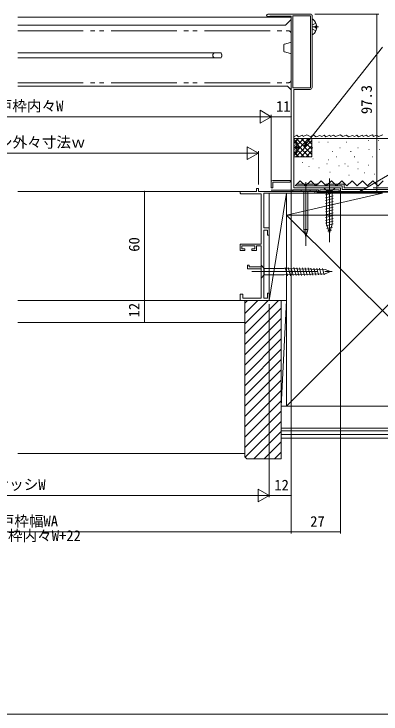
# Model space of a CAD drawing. Units: millimetres, scale not verified. Extents: x -1188 to -148, y -840 to 760.
# Drawn here: x -570.5 to -369.2, y -840 to -455.5 of the extents above; entities that cross this region are included whole.
import ezdxf
from ezdxf.enums import TextEntityAlignment as Align

# ---------------------------------------------------------------- set-up
doc = ezdxf.new("R2010")
doc.units = ezdxf.units.MM
doc.header["$LTSCALE"] = 4
for name, pattern in [('CHAIN2', [12, 9, -1, 1, -1]), ('DASHED3', [4, 3, -1]), ('DOUBLE_CHAIN2', [12.8, 9, -1, 0.6, -0.6, 0.6, -1])]:
    doc.linetypes.add(name, pattern=pattern)
for name, color, linetype, lineweight in [('0-2_YKK_ZWAK', 7, 'Continuous', 9), ('0-3_YKK_D', 6, 'Continuous', 9), ('0-4_YKK_11', 7, 'Continuous', 9), ('0-5_YKK_12', 2, 'Continuous', 9), ('0-6_YSS_K', 3, 'Continuous', 9), ('0-7_YKK_13', 4, 'Continuous', 9)]:
    doc.layers.add(name, color=color, linetype=linetype, lineweight=lineweight)
doc.styles.add('ＭＳ ゴシック', font='')
doc.styles.get('ＭＳ ゴシック').set_extended_font_data('MS Gothic')

msp = doc.modelspace()

# ---------------------------------------------------------------- linework, layer by layer
at = {"layer": '0-2_YKK_ZWAK'}
msp.add_line((-198, -840), (-1188, -840), dxfattribs=at)
at = {"layer": '0-3_YKK_D'}
for p, q in [((-405.493, -455.62), (-370.493, -455.62)), ((-371.493, -455.62), (-371.493, -552.921)), ((-410.383, -526.93), (-368.471, -473.816)), ((-379.746, -552.459), (-264.703, -484.347)), ((-429.493, -548.121), (-429.493, -510.921)), ((-429.493, -545.421), (-429.493, -510.921)), ((-704.493, -511.921), (-436.493, -511.921)), ((-429.493, -511.921), (-441.617, -511.921)), ((-429.493, -511.921), (-435.555, -515.421)), ((-429.493, -511.921), (-418.493, -511.921)), ((-411.436, -528.265), (-410.741, -526.648)), ((-442.555, -528.421), (-442.555, -535.421)), ((-436.493, -531.921), (-442.555, -528.421)), ((-411.436, -528.265), (-410.383, -526.93)), ((-410.025, -527.213), (-411.436, -528.265)), ((-697.493, -531.921), (-443.493, -531.921)), ((-436.493, -531.921), (-448.617, -531.921)), ((-436.493, -531.921), (-442.555, -535.421)), ((-436.493, -549.22), (-436.493, -530.921)), ((-418.493, -549.121), (-418.493, -740.92)), ((-415.693, -552.921), (-370.493, -552.921)), ((-381.209, -553.325), (-379.978, -552.067)), ((-381.209, -553.325), (-379.746, -552.459)), ((-379.514, -552.851), (-381.209, -553.325)), ((-418.493, -555.121), (-418.493, -720.92)), ((-418.493, -555.121), (-418.493, -740.92)), ((-391.493, -553.721), (-391.493, -740.92)), ((-484.119, -612.92), (-499.933, -612.92)), ((-430.493, -614.92), (-430.493, -720.92)), ((-430.493, -614.92), (-430.493, -720.92)), ((-437.493, -719.92), (-703.493, -719.92)), ((-430.493, -719.92), (-442.617, -719.92)), ((-430.493, -719.92), (-436.555, -723.42)), ((-430.493, -719.92), (-418.493, -719.92)), ((-722.493, -739.92), (-418.493, -739.92)), ((-418.493, -739.92), (-391.493, -739.92))]:
    msp.add_line(p, q, dxfattribs=at)
for points in [[(-429.493, -511.921), (-435.555, -508.421), (-435.555, -515.421)], [(-498.933, -552.92), (-498.933, -612.92), (-498.933, -624.92)], [(-430.493, -719.92), (-436.555, -716.42), (-436.555, -723.42)]]:
    msp.add_lwpolyline(points, dxfattribs=at)
for centre, start, end in [((-371.493, -455.62), 90, 270), ((-371.493, -455.62), 270, 90), ((-418.493, -511.921), 0, 180), ((-418.493, -511.921), 180, 0), ((-498.933, -552.92), 90, 270), ((-498.933, -552.92), 270, 90), ((-371.493, -552.921), 90, 270), ((-371.493, -552.921), 270, 90), ((-498.933, -612.92), 90, 270), ((-498.933, -612.92), 90, 270), ((-498.933, -612.92), 270, 90), ((-498.933, -612.92), 270, 90), ((-498.933, -624.92), 90, 270), ((-498.933, -624.92), 270, 90), ((-418.493, -719.92), 0, 180), ((-418.493, -719.92), 180, 0), ((-418.493, -739.92), 0, 180), ((-418.493, -739.92), 0, 180), ((-418.493, -739.92), 180, 0), ((-418.493, -739.92), 180, 0), ((-391.493, -739.92), 0, 180), ((-391.493, -739.92), 180, 0)]:
    msp.add_arc(centre, 0.106, start, end, dxfattribs=at)
at = {"layer": '0-4_YKK_11'}
for p, q in [((-407.993, -455.62), (-431.343, -455.62)), ((-431.343, -456.921), (-430.183, -456.921)), ((-430.183, -456.921), (-429.989, -456.77)), ((-429.989, -456.77), (-429.795, -456.621)), ((-429.795, -456.621), (-418.493, -456.621)), ((-418.493, -456.621), (-418.493, -546.921)), ((-417.593, -456.521), (-407.893, -456.521)), ((-417.593, -496.02), (-417.593, -456.521)), ((-407.893, -456.521), (-407.893, -496.02)), ((-407.893, -456.521), (-407.893, -496.02)), ((-406.993, -495.921), (-406.993, -456.621)), ((-407.893, -496.02), (-417.593, -496.02)), ((-417.093, -496.921), (-407.993, -496.921)), ((-417.093, -550.921), (-417.093, -496.921)), ((-429.493, -547.92), (-429.493, -550.921)), ((-428.593, -547.821), (-419.22, -547.821)), ((-428.593, -550.921), (-428.593, -547.821)), ((-418.493, -546.921), (-428.493, -546.921)), ((-419.22, -547.821), (-418.793, -547.574)), ((-418.793, -547.574), (-418.493, -547.747)), ((-418.493, -547.747), (-418.493, -552.921)), ((-445.793, -552.921), (-437.493, -552.921)), ((-437.493, -551.42), (-436.493, -551.42)), ((-437.493, -552.921), (-437.493, -551.42)), ((-436.493, -551.42), (-436.493, -552.921)), ((-436.493, -552.921), (-405.493, -552.921)), ((-429.493, -550.921), (-428.593, -550.921)), ((-418.493, -552.921), (-417.593, -552.921)), ((-417.593, -552.121), (-403.493, -552.121)), ((-417.593, -552.921), (-417.593, -552.121)), ((-391.493, -550.921), (-417.093, -550.921)), ((-405.493, -552.921), (-405.493, -553.92)), ((-403.493, -552.121), (-403.493, -552.921)), ((-403.493, -552.921), (-402.793, -552.921)), ((-402.793, -552.021), (-392.193, -552.021)), ((-402.793, -552.921), (-402.793, -552.021)), ((-392.193, -552.021), (-392.193, -552.921)), ((-392.193, -552.921), (-391.493, -552.921)), ((-391.493, -552.921), (-391.493, -550.921)), ((-434.893, -554.32), (-445.793, -554.32)), ((-434.893, -581.92), (-434.893, -554.32)), ((-433.493, -553.92), (-433.493, -572.92)), ((-405.493, -553.92), (-433.493, -553.92)), ((-433.493, -572.92), (-430.493, -572.921)), ((-431.493, -574.32), (-433.493, -574.32)), ((-433.493, -574.32), (-433.493, -611.52)), ((-431.493, -576.92), (-431.493, -574.32)), ((-430.493, -572.921), (-430.493, -576.92)), ((-430.493, -576.92), (-431.493, -576.92)), ((-446.493, -581.92), (-434.893, -581.92)), ((-446.493, -585.42), (-446.493, -581.92)), ((-445.493, -582.92), (-445.493, -584.42)), ((-438.493, -582.92), (-445.493, -582.92)), ((-438.493, -584.42), (-438.493, -582.92)), ((-437.493, -582.92), (-437.493, -585.42)), ((-434.893, -582.92), (-437.493, -582.92)), ((-434.893, -594.42), (-434.893, -582.92)), ((-443.993, -585.42), (-446.493, -585.42)), ((-445.493, -584.42), (-443.993, -584.42)), ((-443.993, -584.42), (-443.993, -585.42)), ((-439.993, -584.42), (-438.493, -584.42)), ((-439.993, -585.42), (-439.993, -584.42)), ((-437.493, -585.42), (-439.993, -585.42)), ((-442.493, -593.42), (-441.493, -593.42)), ((-442.493, -595.421), (-442.493, -593.42)), ((-434.893, -595.421), (-442.493, -595.421)), ((-441.493, -593.42), (-441.493, -594.42)), ((-441.493, -594.42), (-434.893, -594.42)), ((-434.893, -611.52), (-434.893, -595.421)), ((-446.493, -609.42), (-445.093, -609.42)), ((-446.493, -612.92), (-446.493, -609.42)), ((-445.093, -609.42), (-445.093, -611.52)), ((-431.493, -608.92), (-430.493, -608.92)), ((-431.493, -611.52), (-431.493, -608.92)), ((-430.493, -608.92), (-430.493, -612.92)), ((-430.493, -612.92), (-446.493, -612.92)), ((-445.093, -611.52), (-434.893, -611.52)), ((-433.493, -611.52), (-431.493, -611.52))]:
    msp.add_line(p, q, dxfattribs=at)
for centre, radius, start, end in [((-431.343, -456.27), 0.65, 89.99998, 270), ((-407.993, -456.62), 1, 359.99954, 90.00044), ((-407.993, -495.921), 1, 270, 359.99998), ((-428.493, -547.92), 1, 90, 179.99998), ((-445.793, -553.62), 0.7, 89.99997, 270)]:
    msp.add_arc(centre, radius, start, end, dxfattribs=at)
at = {"layer": '0-5_YKK_12'}
for p, q in [((-568.493, -457.219), (-418.493, -457.219)), ((-418.493, -457.219), (-418.493, -552.621)), ((-418.493, -458.619), (-421.593, -461.719)), ((-568.493, -461.719), (-421.593, -461.719)), ((-568.493, -476.819), (-456.812, -476.819)), ((-568.493, -479.619), (-456.812, -479.619)), ((-456.812, -476.819), (-456.642, -477.669)), ((-456.642, -478.769), (-456.812, -479.619)), ((-456.492, -477.669), (-456.642, -477.669)), ((-456.492, -478.769), (-456.642, -478.769)), ((-456.492, -477.669), (-456.492, -478.769)), ((-568.493, -495.219), (-420.494, -495.219)), ((-418.493, -497.22), (-420.494, -495.219)), ((-568.493, -552.92), (-437.493, -552.92)), ((-568.493, -612.92), (-443.993, -612.92)), ((-568.493, -624.92), (-443.993, -624.92))]:
    msp.add_line(p, q, dxfattribs=at)
at = {"layer": '0-5_YKK_12', "linetype": 'DOUBLE_CHAIN2'}
for p, q in [((-568.493, -464.776), (-419.993, -464.776)), ((-418.493, -466.276), (-418.493, -470.721)), ((-422.493, -475.792), (-422.493, -472.56)), ((-418.864, -471.204), (-422.122, -472.077)), ((-418.864, -477.148), (-422.122, -476.275)), ((-418.493, -477.094), (-418.493, -491.776)), ((-568.493, -493.276), (-419.993, -493.276))]:
    msp.add_line(p, q, dxfattribs=at)
for centre, radius, start, end in [((-419.993, -466.276), 1.5, 0, 90), ((-421.993, -472.56), 0.5, 104.95496, 180), ((-418.993, -470.721), 0.5, 284.95056, 359.9895), ((-421.993, -475.792), 0.5, 179.99825, 255.04626), ((-418.993, -477.631), 0.5, 0.01224, 75.05066), ((-419.993, -491.776), 1.5, 270, 359.9994)]:
    msp.add_arc(centre, radius, start, end, dxfattribs=at)
at = {"layer": '0-5_YKK_12'}
msp.add_arc((-460.092, -478.219), 1.4, 90, 270, dxfattribs=at)
at = {"layer": '0-6_YSS_K'}
for p, q in [((-415.43, -522.137), (-416.622, -522.733)), ((-414.438, -522.931), (-415.43, -522.137)), ((-412.255, -522.137), (-414.438, -522.931)), ((-411.858, -522.733), (-412.255, -522.137)), ((-409.83, -521.832), (-411.858, -522.733)), ((-408.028, -522.733), (-409.83, -521.832)), ((-406.242, -522.138), (-408.028, -522.733)), ((-404.852, -522.932), (-406.242, -522.138)), ((-402.867, -522.336), (-404.852, -522.932)), ((-399.493, -522.932), (-400.485, -522.138)), ((-397.309, -522.138), (-399.493, -522.932)), ((-396.912, -522.734), (-397.309, -522.138)), ((-395.356, -522.042), (-396.912, -522.734)), ((-394.139, -522.853), (-395.356, -522.042)), ((-391.713, -521.919), (-394.139, -522.853)), ((-390.083, -522.734), (-391.713, -521.919)), ((-388.296, -522.139), (-390.083, -522.734)), ((-386.907, -522.933), (-388.296, -522.139)), ((-384.922, -522.337), (-386.907, -522.933)), ((-383.731, -522.735), (-384.922, -522.337)), ((-382.54, -522.139), (-383.731, -522.735)), ((-381.548, -522.933), (-382.54, -522.139)), ((-379.364, -522.139), (-381.548, -522.933)), ((-378.967, -522.735), (-379.364, -522.139)), ((-377.41, -522.043), (-378.967, -522.735)), ((-376.194, -522.854), (-377.41, -522.043)), ((-373.822, -521.941), (-376.194, -522.854)), ((-373.292, -522.735), (-373.822, -521.941)), ((-371.736, -522.043), (-373.292, -522.735)), ((-370.519, -522.854), (-371.736, -522.043)), ((-368.147, -521.941), (-370.519, -522.854)), ((-417.093, -532.236), (-408.779, -523.922)), ((-417.093, -529.407), (-411.608, -523.922)), ((-417.093, -526.579), (-414.436, -523.922)), ((-407.093, -523.922), (-417.093, -523.922)), ((-417.093, -523.922), (-417.093, -533.922)), ((-408.608, -533.922), (-417.093, -525.437)), ((-415.951, -533.922), (-407.093, -525.064)), ((-407.093, -532.608), (-415.779, -523.922)), ((-407.093, -529.78), (-412.951, -523.922)), ((-410.153, -525.955), (-410.353, -525.955)), ((-407.093, -526.951), (-410.122, -523.922)), ((-407.093, -524.123), (-407.294, -523.922)), ((-233.493, -523.933), (-407.093, -523.922)), ((-403.153, -525.956), (-403.353, -525.956)), ((-398.153, -525.956), (-398.353, -525.956)), ((-388.153, -525.957), (-388.353, -525.957)), ((-376.153, -524.957), (-376.353, -524.957)), ((-370.478, -524.958), (-370.678, -524.958)), ((-411.436, -533.922), (-417.093, -528.265)), ((-413.666, -528.98), (-413.866, -528.98)), ((-413.122, -533.922), (-407.093, -527.892)), ((-406.666, -528.98), (-406.866, -528.98)), ((-391.666, -528.981), (-391.866, -528.981)), ((-381.666, -528.982), (-381.866, -528.982)), ((-375.666, -529.982), (-375.866, -529.982)), ((-369.992, -529.983), (-370.192, -529.983)), ((-414.264, -533.922), (-417.093, -531.093)), ((-415.667, -533.98), (-415.867, -533.98)), ((-410.666, -530.98), (-410.867, -530.98)), ((-410.294, -533.922), (-407.093, -530.721)), ((-408.667, -533.98), (-408.867, -533.98)), ((-407.465, -533.922), (-407.093, -533.549)), ((-395.666, -530.981), (-395.867, -530.981)), ((-393.666, -533.981), (-393.867, -533.981)), ((-385.666, -530.982), (-385.867, -530.982)), ((-383.666, -533.982), (-383.867, -533.982)), ((-373.666, -533.982), (-373.867, -533.982)), ((-412.521, -537.081), (-412.321, -537.081)), ((-406.696, -535.014), (-406.496, -535.014)), ((-398.821, -537.902), (-399.021, -537.902)), ((-398.053, -535.578), (-397.853, -535.578)), ((-388.821, -537.903), (-389.021, -537.903)), ((-381.667, -536.982), (-381.867, -536.982)), ((-408.763, -539.336), (-408.563, -539.336)), ((-403.314, -540.087), (-403.114, -540.087)), ((-392.417, -538.96), (-392.217, -538.96)), ((-387.429, -539.033), (-387.229, -539.033)), ((-381.98, -540.536), (-381.78, -540.536)), ((-376.156, -538.469), (-375.956, -538.469)), ((-397.302, -542.342), (-397.102, -542.342)), ((-386.866, -544.106), (-386.666, -544.106)), ((-378.223, -542.79), (-378.023, -542.79)), ((-372.774, -543.542), (-372.574, -543.542)), ((-413.474, -547.146), (-416.311, -549.983)), ((-413.474, -547.146), (-410.636, -549.984)), ((-407.799, -547.147), (-410.636, -549.984)), ((-407.799, -547.147), (-404.962, -549.984)), ((-402.124, -547.147), (-404.962, -549.984)), ((-402.124, -547.147), (-399.287, -549.985)), ((-396.45, -547.147), (-399.287, -549.985)), ((-396.45, -547.147), (-393.612, -549.985)), ((-390.775, -547.148), (-393.612, -549.985)), ((-390.775, -547.148), (-387.938, -549.985)), ((-385.1, -547.148), (-387.938, -549.985)), ((-385.1, -547.148), (-382.263, -549.986)), ((-379.426, -547.148), (-382.263, -549.986)), ((-379.426, -547.148), (-376.588, -549.986)), ((-373.751, -547.149), (-376.588, -549.986)), ((-373.751, -547.149), (-370.914, -549.986)), ((-368.124, -547.197), (-370.961, -550.034)), ((-404.493, -552.325), (-429.493, -552.325)), ((-415.493, -549.9), (-390.493, -549.9)), ((-405.993, -552.921), (-233.493, -552.921)), ((-404.493, -552.325), (-404.493, -553.325)), ((-404.493, -553.325), (-354.493, -553.325)), ((-390.493, -549.9), (-390.493, -551.92)), ((-390.493, -551.92), (-340.493, -551.92)), ((-430.493, -612.92), (-430.493, -553.92)), ((-430.493, -612.92), (-420.993, -553.92)), ((-420.993, -553.92), (-430.493, -553.92)), ((-420.993, -565.92), (-420.993, -553.92)), ((-420.993, -612.92), (-420.993, -553.92)), ((-368.493, -553.92), (-420.993, -565.92)), ((-420.993, -553.92), (-368.493, -553.92)), ((-368.493, -565.92), (-420.993, -565.92)), ((-420.993, -565.92), (-420.993, -670.92)), ((-420.993, -565.92), (-315.993, -670.92)), ((-420.993, -670.92), (-315.993, -565.92)), ((-315.993, -565.92), (-420.993, -565.92)), ((-443.993, -614.411), (-442.502, -612.92)), ((-443.993, -620.068), (-436.846, -612.92)), ((-443.993, -625.725), (-431.189, -612.92)), ((-443.993, -631.381), (-425.532, -612.92)), ((-443.993, -697.92), (-443.993, -612.92)), ((-443.993, -612.92), (-423.993, -612.92)), ((-420.993, -612.92), (-430.493, -612.92)), ((-423.993, -612.92), (-423.993, -699.92)), ((-420.993, -612.921), (-423.993, -612.921)), ((-423.993, -670.921), (-420.993, -612.921)), ((-423.993, -612.921), (-423.993, -670.921)), ((-420.993, -670.921), (-420.993, -612.921)), ((-443.993, -637.038), (-423.993, -617.038)), ((-443.993, -642.695), (-423.993, -622.695)), ((-443.993, -648.352), (-423.993, -628.352)), ((-443.993, -654.009), (-423.993, -634.009)), ((-443.993, -659.666), (-423.993, -639.666)), ((-443.993, -665.323), (-423.993, -645.322)), ((-443.993, -670.979), (-423.993, -650.979)), ((-443.993, -676.636), (-423.993, -656.636)), ((-443.993, -682.293), (-423.993, -662.293)), ((-443.993, -687.95), (-423.993, -667.95)), ((-423.993, -670.921), (-420.993, -670.921)), ((-420.993, -670.92), (-315.993, -670.92)), ((-443.993, -693.607), (-423.993, -673.607)), ((-443.697, -698.968), (-423.993, -679.264)), ((-423.993, -688.42), (-423.993, -682.92)), ((-233.493, -682.92), (-423.993, -682.92)), ((-438.993, -699.92), (-423.993, -684.92)), ((-233.493, -684.42), (-423.993, -684.42)), ((-233.493, -686.42), (-423.993, -686.42)), ((-433.336, -699.92), (-423.993, -690.577)), ((-233.493, -688.42), (-423.993, -688.42)), ((-568.493, -696.92), (-443.993, -696.92)), ((-427.679, -699.92), (-423.993, -696.234)), ((-423.993, -699.92), (-441.993, -699.92))]:
    msp.add_line(p, q, dxfattribs=at)
at = {"layer": '0-6_YSS_K', "linetype": 'DASHED3'}
for p, q in [((-415.493, -548.9), (-389.493, -548.9)), ((-389.493, -548.9), (-389.493, -550.92)), ((-389.493, -550.92), (-339.493, -550.92))]:
    msp.add_line(p, q, dxfattribs=at)
at = {"layer": '0-6_YSS_K'}
for points in [[(-400.485, -522.138), (-401.676, -522.733), (-402.867, -522.336)], [(-407.093, -523.922), (-407.093, -533.922), (-417.093, -533.922)]]:
    msp.add_lwpolyline(points, dxfattribs=at)
msp.add_arc((-441.993, -697.92), 2, 180.00002, 270, dxfattribs=at)
at = {"layer": '0-7_YKK_13'}
for p, q in [((-406.993, -458.645), (-406.993, -466.596)), ((-404.51, -463.045), (-405.393, -463.045)), ((-417.093, -524.843), (-417.093, -532.795)), ((-414.61, -529.244), (-415.493, -529.244)), ((-412.96, -552.098), (-412.96, -552.921)), ((-412.96, -552.098), (-408.025, -552.098)), ((-408.025, -552.921), (-412.96, -552.921)), ((-411.543, -552.921), (-411.543, -574.002)), ((-409.443, -574.002), (-409.443, -552.921)), ((-408.025, -552.098), (-408.025, -552.921)), ((-400.593, -550.921), (-399.043, -552.471)), ((-394.393, -550.921), (-400.593, -550.921)), ((-395.943, -552.471), (-399.043, -552.471)), ((-399.043, -552.471), (-399.043, -571.005)), ((-394.393, -550.921), (-395.943, -552.471)), ((-395.943, -571.005), (-395.943, -552.471)), ((-399.593, -554.897), (-395.393, -553.772)), ((-399.593, -556.45), (-395.393, -555.324)), ((-399.593, -558.003), (-395.393, -556.877)), ((-399.593, -559.556), (-395.393, -558.43)), ((-399.593, -561.109), (-395.393, -559.983)), ((-399.593, -562.661), (-395.393, -561.536)), ((-399.593, -564.214), (-395.393, -563.089)), ((-399.593, -565.767), (-395.393, -564.642)), ((-399.593, -567.32), (-395.393, -566.195)), ((-399.593, -568.873), (-395.393, -567.748)), ((-399.593, -570.426), (-395.393, -569.301)), ((-399.334, -571.91), (-395.393, -570.854)), ((-397.493, -575.92), (-399.043, -571.005)), ((-398.883, -573.342), (-395.846, -572.528)), ((-397.493, -575.92), (-395.943, -571.005)), ((-410.493, -577.92), (-411.543, -574.002)), ((-398.431, -574.774), (-396.381, -574.224)), ((-434.993, -593.52), (-433.243, -595.271)), ((-434.993, -595.271), (-434.993, -593.52)), ((-434.993, -595.271), (-434.993, -598.771)), ((-433.243, -595.271), (-433.243, -598.771)), ((-422.326, -595.271), (-433.243, -595.271)), ((-399.809, -595.854), (-422.326, -595.271)), ((-420.469, -599.306), (-421.702, -594.703)), ((-418.927, -599.266), (-420.138, -594.744)), ((-417.385, -599.226), (-418.575, -594.784)), ((-415.842, -599.186), (-417.011, -594.825)), ((-414.3, -599.146), (-415.447, -594.865)), ((-412.758, -599.106), (-413.883, -594.906)), ((-411.216, -599.066), (-412.32, -594.946)), ((-409.674, -599.026), (-410.756, -594.987)), ((-408.131, -598.986), (-409.192, -595.027)), ((-406.589, -598.946), (-407.628, -595.068)), ((-405.047, -598.906), (-406.064, -595.108)), ((-403.505, -598.866), (-404.501, -595.149)), ((-401.962, -598.826), (-402.937, -595.189)), ((-400.42, -598.786), (-401.373, -595.23)), ((-396.993, -597.02), (-399.809, -595.854)), ((-434.993, -600.521), (-433.243, -598.771)), ((-434.993, -598.771), (-434.993, -600.521)), ((-433.243, -598.771), (-422.326, -598.771)), ((-399.809, -598.187), (-422.326, -598.771)), ((-396.993, -597.02), (-399.809, -598.187))]:
    msp.add_line(p, q, dxfattribs=at)
at = {"layer": '0-7_YKK_13', "linetype": 'DASHED3'}
for p, q in [((-404.916, -460.545), (-406.781, -461.475)), ((-406.781, -461.475), (-406.993, -461.873)), ((-406.781, -463.765), (-406.993, -463.367)), ((-404.916, -464.695), (-406.781, -463.765)), ((-415.016, -526.744), (-416.881, -527.674)), ((-416.881, -527.674), (-417.093, -528.072))]:
    msp.add_line(p, q, dxfattribs=at)
at = {"layer": '0-7_YKK_13', "linetype": 'CHAIN2'}
for p, q in [((-403.493, -462.62), (-406.993, -462.62)), ((-413.593, -528.819), (-417.093, -528.819)), ((-397.493, -545.921), (-397.493, -580.92)), ((-410.493, -547.92), (-410.493, -582.92)), ((-439.993, -597.02), (-391.993, -597.02))]:
    msp.add_line(p, q, dxfattribs=at)
at = {"layer": '0-7_YKK_13'}
for points in [[(-404.51, -462.195), (-405.393, -462.195), (-405.393, -463.045)], [(-414.61, -528.394), (-415.493, -528.394), (-415.493, -529.244)], [(-410.493, -573.864), (-410.493, -577.92), (-409.443, -574.002)]]:
    msp.add_lwpolyline(points, dxfattribs=at)
at = {"layer": '0-7_YKK_13', "linetype": 'DASHED3'}
msp.add_lwpolyline([(-415.016, -530.894), (-416.881, -529.964), (-417.093, -529.566)], dxfattribs=at)
at = {"layer": '0-7_YKK_13'}
for centre, radius, start, end in [((-406.718, -458.645), 0.274, 52.2859, 180), ((-409.793, -462.62), 5.3, 4.59941, 52.2859), ((-409.793, -462.62), 5.3, 307.71408, 355.40057), ((-406.718, -466.596), 0.274, 180, 307.71408), ((-416.819, -524.843), 0.274, 52.2859, 180), ((-419.893, -528.819), 5.3, 4.59941, 52.2859), ((-419.893, -528.819), 5.3, 307.71408, 355.40057), ((-416.819, -532.795), 0.274, 180, 307.71408), ((-410.899, -574.832), 1.05, 67.21414, 127.78584), ((-410.086, -574.832), 1.05, 52.21414, 112.78584)]:
    msp.add_arc(centre, radius, start, end, dxfattribs=at)

# ---------------------------------------------------------------- texts
at = {"layer": '0-3_YKK_D', "color": 4, "style": 'ＭＳ ゴシック'}
for s, p in [('97.3', (-372.493, -510.484)), ('60', (-499.933, -586.088)), ('12', (-499.933, -622.173))]:
    msp.add_text(s, height=5.865, rotation=90, dxfattribs=at).set_placement(p, align=Align.BOTTOM_LEFT)
for s, p in [('雨戸枠内々W', (-587.403, -510.723)), ('11', (-426.807, -510.921)), ('サッシ外々寸法ｗ', (-595.26, -530.646)), ('サッシW', (-581.177, -718.646)), ('12', (-427.746, -718.92)), ('雨戸枠幅WA', (-586.323, -738.723)), ('27', (-408.051, -738.92)), ('=雨戸枠内々W+22', (-593.786, -746.723))]:
    msp.add_text(s, height=5.865, dxfattribs=at).set_placement(p, align=Align.BOTTOM_LEFT)

doc.saveas('drawing.dxf')
